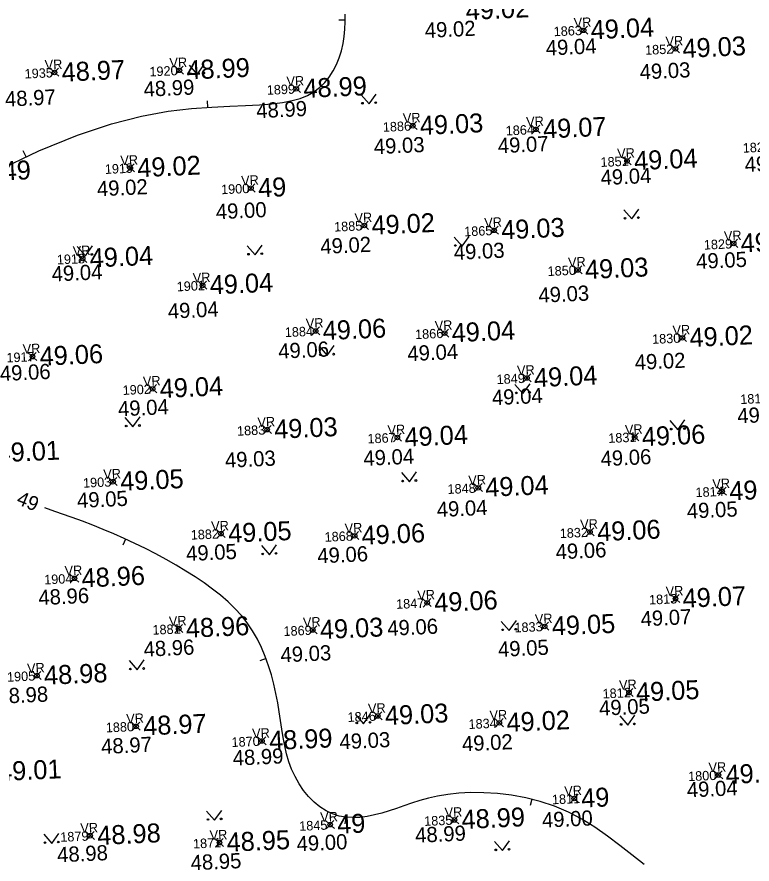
# Model space of a CAD drawing. Extents: x 641142 to 641451, y 6456033 to 6456526.
# Drawn here: x 641261.5 to 641300.27, y 6456321.19 to 6456365.85 of the extents above; entities that cross this region are included whole.
import ezdxf

# ---------------------------------------------------------------- set-up
doc = ezdxf.new("R2010")
doc.units = 0
for name, color, linetype in [('KIHT_31', 7, 'Continuous'), ('KIHT_41', 7, 'Continuous'), ('KIHT_49', 7, 'Continuous'), ('KIHT_54', 7, 'Continuous'), ('KIHT_59', 7, 'Continuous'), ('KIHT_62', 7, 'Continuous')]:
    doc.layers.add(name, color=color, linetype=linetype)

# ---------------------------------------------------------------- blocks, each defined once
blk = doc.blocks.new('1')
at = {"layer": 'KIHT_31'}
blk.add_line((0, 0), (0, 0.35), dxfattribs=at)
blk = doc.blocks.new('VMURU_')
at = {"layer": 'KIHT_41'}
for p, q in [((-0.403, 0.505), (0, 0)), ((0, 0), (0.397, 0.505))]:
    blk.add_line(p, q, dxfattribs=at)
for centre, radius in [((-0.353, 0.055), 0.0428), ((0.347, 0.055), 0.0452)]:
    blk.add_circle(centre, radius, dxfattribs=at)

msp = doc.modelspace()

# ---------------------------------------------------------------- linework, layer by layer
at = {"layer": 'KIHT_31'}
for points in [[(641260.376, 6456357.707), (641262.658, 6456358.79), (641264.689, 6456359.61), (641266.489, 6456360.206), (641268.078, 6456360.615), (641269.476, 6456360.875), (641270.703, 6456361.023), (641271.781, 6456361.098), (641272.729, 6456361.138), (641273.565, 6456361.174), (641274.302, 6456361.217), (641274.949, 6456361.272), (641275.515, 6456361.344), (641276.009, 6456361.437), (641276.442, 6456361.557), (641276.823, 6456361.708), (641277.161, 6456361.896), (641277.464, 6456362.123), (641277.735, 6456362.386), (641277.975, 6456362.68), (641278.182, 6456363), (641278.359, 6456363.341), (641278.505, 6456363.698), (641278.621, 6456364.066), (641278.708, 6456364.44), (641278.767, 6456364.817), (641278.801, 6456365.199), (641278.816, 6456365.593), (641278.815, 6456366.003)], [(641294.576, 6456321.171), (641293.939, 6456321.671), (641293.298, 6456322.174), (641292.646, 6456322.666), (641291.981, 6456323.132), (641291.296, 6456323.559), (641290.587, 6456323.934), (641289.853, 6456324.244), (641289.1, 6456324.493), (641288.341, 6456324.683), (641287.585, 6456324.82), (641286.842, 6456324.908), (641286.125, 6456324.951), (641285.443, 6456324.955), (641284.806, 6456324.922), (641284.224, 6456324.859), (641283.69, 6456324.77), (641283.199, 6456324.66), (641282.743, 6456324.536), (641282.315, 6456324.402), (641281.907, 6456324.264), (641281.513, 6456324.127), (641281.126, 6456323.998), (641280.74, 6456323.881), (641280.354, 6456323.781), (641279.971, 6456323.704), (641279.591, 6456323.654), (641279.217, 6456323.637), (641278.849, 6456323.658), (641278.49, 6456323.722), (641278.14, 6456323.834), (641277.802, 6456323.997), (641277.477, 6456324.208), (641277.17, 6456324.462), (641276.883, 6456324.753), (641276.618, 6456325.076), (641276.378, 6456325.427), (641276.167, 6456325.798), (641275.988, 6456326.187), (641275.84, 6456326.587), (641275.721, 6456326.999), (641275.624, 6456327.421), (641275.543, 6456327.855), (641275.471, 6456328.299), (641275.403, 6456328.753), (641275.332, 6456329.218), (641275.253, 6456329.693), (641275.159, 6456330.177), (641275.05, 6456330.667), (641274.921, 6456331.159), (641274.772, 6456331.647), (641274.6, 6456332.129), (641274.404, 6456332.599), (641274.182, 6456333.054), (641273.931, 6456333.489), (641273.65, 6456333.9), (641273.34, 6456334.291), (641273.001, 6456334.662), (641272.635, 6456335.017), (641272.241, 6456335.358), (641271.821, 6456335.688), (641271.376, 6456336.01), (641270.907, 6456336.326), (641270.414, 6456336.639), (641269.901, 6456336.946), (641269.372, 6456337.247), (641268.83, 6456337.541), (641268.279, 6456337.825), (641267.722, 6456338.098), (641267.163, 6456338.358), (641266.606, 6456338.604), (641266.053, 6456338.835), (641265.503, 6456339.053), (641264.955, 6456339.261), (641264.407, 6456339.461), (641263.856, 6456339.657), (641263.302, 6456339.851), (641262.978, 6456339.964)]]:
    msp.add_lwpolyline(points, dxfattribs=at)
at = {"layer": 'KIHT_54'}
for p, q in [((641291.165, 6456365.348), (641291.607, 6456364.943)), ((641291.184, 6456364.924), (641291.588, 6456365.367)), ((641296.008, 6456364.368), (641296.451, 6456363.964)), ((641296.027, 6456363.945), (641296.432, 6456364.387)), ((641263.262, 6456363.125), (641263.704, 6456362.72)), ((641263.281, 6456362.701), (641263.686, 6456363.144)), ((641269.85, 6456363.236), (641270.292, 6456362.831)), ((641269.869, 6456362.812), (641270.273, 6456363.255)), ((641276.015, 6456362.263), (641276.458, 6456361.858)), ((641276.034, 6456361.839), (641276.439, 6456362.282)), ((641282.158, 6456360.315), (641282.601, 6456359.91)), ((641282.177, 6456359.891), (641282.582, 6456360.334)), ((641288.652, 6456360.125), (641289.094, 6456359.72)), ((641288.671, 6456359.701), (641289.075, 6456360.143)), ((641267.26, 6456358.086), (641267.703, 6456357.681)), ((641267.279, 6456357.662), (641267.684, 6456358.105)), ((641293.452, 6456358.457), (641293.894, 6456358.052)), ((641293.471, 6456358.033), (641293.875, 6456358.476)), ((641273.626, 6456357.024), (641274.069, 6456356.619)), ((641273.645, 6456356.6), (641274.05, 6456357.043)), ((641279.605, 6456355.056), (641280.048, 6456354.651)), ((641279.624, 6456354.632), (641280.029, 6456355.075)), ((641286.449, 6456354.805), (641286.892, 6456354.4)), ((641286.468, 6456354.381), (641286.873, 6456354.824)), ((641299.081, 6456354.107), (641299.523, 6456353.702)), ((641299.1, 6456353.683), (641299.504, 6456354.126)), ((641264.746, 6456353.317), (641265.189, 6456352.912)), ((641264.765, 6456352.893), (641265.17, 6456353.336)), ((641290.866, 6456352.714), (641291.308, 6456352.31)), ((641290.885, 6456352.291), (641291.289, 6456352.733)), ((641271.071, 6456351.898), (641271.514, 6456351.493)), ((641271.09, 6456351.474), (641271.495, 6456351.917)), ((641277.037, 6456349.495), (641277.48, 6456349.09)), ((641277.056, 6456349.071), (641277.461, 6456349.514)), ((641283.835, 6456349.378), (641284.278, 6456348.973)), ((641283.854, 6456348.954), (641284.259, 6456349.397)), ((641296.376, 6456349.135), (641296.818, 6456348.731)), ((641296.395, 6456348.712), (641296.8, 6456349.154)), ((641262.101, 6456348.145), (641262.544, 6456347.74)), ((641262.12, 6456347.721), (641262.525, 6456348.164)), ((641288.177, 6456347.014), (641288.62, 6456346.609)), ((641288.196, 6456346.59), (641288.601, 6456347.033)), ((641268.44, 6456346.445), (641268.883, 6456346.04)), ((641268.459, 6456346.021), (641268.864, 6456346.464)), ((641274.481, 6456344.29), (641274.924, 6456343.885)), ((641274.5, 6456343.866), (641274.905, 6456344.309)), ((641281.343, 6456343.881), (641281.786, 6456343.476)), ((641281.362, 6456343.457), (641281.767, 6456343.9)), ((641293.862, 6456343.903), (641294.305, 6456343.498)), ((641293.881, 6456343.479), (641294.286, 6456343.921)), ((641266.351, 6456341.548), (641266.794, 6456341.143)), ((641266.37, 6456341.124), (641266.775, 6456341.567)), ((641285.609, 6456341.23), (641286.052, 6456340.825)), ((641285.628, 6456340.806), (641286.033, 6456341.249)), ((641298.474, 6456341.043), (641298.917, 6456340.639)), ((641298.493, 6456340.62), (641298.898, 6456341.062)), ((641291.505, 6456338.895), (641291.948, 6456338.49)), ((641291.524, 6456338.471), (641291.929, 6456338.914)), ((641272.042, 6456338.812), (641272.485, 6456338.407)), ((641272.061, 6456338.388), (641272.466, 6456338.831)), ((641279.088, 6456338.698), (641279.531, 6456338.293)), ((641279.107, 6456338.274), (641279.512, 6456338.717)), ((641264.317, 6456336.455), (641264.76, 6456336.05)), ((641264.336, 6456336.031), (641264.741, 6456336.474)), ((641296.012, 6456335.381), (641296.454, 6456334.976)), ((641296.031, 6456334.957), (641296.435, 6456335.4)), ((641282.912, 6456335.165), (641283.355, 6456334.76)), ((641282.931, 6456334.741), (641283.336, 6456335.184)), ((641289.134, 6456333.495), (641289.538, 6456333.938)), ((641269.814, 6456333.798), (641270.257, 6456333.393)), ((641269.833, 6456333.374), (641270.238, 6456333.817)), ((641276.89, 6456333.736), (641277.333, 6456333.332)), ((641276.909, 6456333.313), (641277.314, 6456333.755)), ((641289.115, 6456333.919), (641289.557, 6456333.514)), ((641262.336, 6456331.324), (641262.778, 6456330.919)), ((641262.355, 6456330.9), (641262.759, 6456331.342)), ((641293.558, 6456330.433), (641294.001, 6456330.029)), ((641293.577, 6456330.01), (641293.982, 6456330.452)), ((641280.316, 6456329.203), (641280.758, 6456328.799)), ((641280.335, 6456328.78), (641280.74, 6456329.222)), ((641267.566, 6456328.655), (641268.009, 6456328.251)), ((641267.585, 6456328.232), (641267.99, 6456328.674)), ((641286.725, 6456328.838), (641287.168, 6456328.433)), ((641286.744, 6456328.414), (641287.149, 6456328.857)), ((641274.206, 6456327.88), (641274.649, 6456327.475)), ((641274.225, 6456327.456), (641274.63, 6456327.899)), ((641298.278, 6456326.088), (641298.721, 6456325.683)), ((641298.297, 6456325.664), (641298.702, 6456326.107)), ((641290.669, 6456324.848), (641291.112, 6456324.443)), ((641290.688, 6456324.424), (641291.093, 6456324.867)), ((641284.357, 6456323.72), (641284.799, 6456323.315)), ((641284.376, 6456323.296), (641284.78, 6456323.739)), ((641277.799, 6456323.47), (641278.242, 6456323.065)), ((641277.818, 6456323.046), (641278.223, 6456323.489)), ((641265.146, 6456322.886), (641265.589, 6456322.481)), ((641265.165, 6456322.462), (641265.57, 6456322.905)), ((641271.962, 6456322.523), (641272.405, 6456322.118)), ((641271.981, 6456322.099), (641272.386, 6456322.542))]:
    msp.add_line(p, q, dxfattribs=at)
at = {"layer": 'KIHT_59'}
for centre in [(641291.386, 6456365.145), (641296.229, 6456364.166), (641263.483, 6456362.922), (641270.071, 6456363.033), (641276.236, 6456362.06), (641282.379, 6456360.112), (641288.873, 6456359.922), (641293.673, 6456358.254), (641267.481, 6456357.884), (641273.847, 6456356.822), (641279.826, 6456354.854), (641286.67, 6456354.602), (641299.302, 6456353.905), (641264.967, 6456353.115), (641291.087, 6456352.512), (641271.293, 6456351.696), (641277.258, 6456349.292), (641284.056, 6456349.175), (641296.597, 6456348.933), (641262.323, 6456347.943), (641288.399, 6456346.812), (641268.662, 6456346.242), (641274.702, 6456344.088), (641281.565, 6456343.679), (641294.083, 6456343.7), (641266.573, 6456341.345), (641285.831, 6456341.027), (641298.696, 6456340.841), (641272.264, 6456338.61), (641279.31, 6456338.495), (641291.726, 6456338.693), (641264.538, 6456336.253), (641296.233, 6456335.179), (641283.134, 6456334.963), (641270.035, 6456333.596), (641277.111, 6456333.534), (641289.336, 6456333.717), (641262.557, 6456331.121), (641293.78, 6456330.231), (641280.537, 6456329.001), (641267.787, 6456328.453), (641286.946, 6456328.635), (641274.427, 6456327.677), (641298.5, 6456325.885), (641290.891, 6456324.646), (641278.02, 6456323.268), (641284.578, 6456323.517), (641265.367, 6456322.683), (641272.184, 6456322.32)]:
    msp.add_circle(centre, 0.12, dxfattribs=at)

# ---------------------------------------------------------------- block references
at = {"layer": 'KIHT_31'}
for p, rotation in [((641278.82, 6456365.68), 90.06787477892179), ((641271.57, 6456361.08), 3.981930848260755), ((641261.99, 6456358.47), 25.384586005417365), ((641267.23, 6456338.32), 155.03227053758866), ((641274.64, 6456332.02), 109.60653569812663), ((641288.65, 6456324.61), 165.92699373767422), ((641278.85, 6456323.66), 169.92182823208438)]:
    msp.add_blockref('1', p, dxfattribs=dict(at, rotation=rotation))
at = {"layer": 'KIHT_41', "rotation": 2.56399}
for p in [(641271.01, 6456362.82), (641280.08, 6456361.26), (641293.93, 6456355.2), (641284.98, 6456353.76), (641265.11, 6456353.26), (641274.07, 6456353.3), (641277.86, 6456348), (641288.19, 6456345.99), (641267.62, 6456344.24), (641296.36, 6456344.08), (641282.2, 6456341.34), (641274.82, 6456337.5), (641287.47, 6456333.5), (641267.84, 6456331.43), (641279.78, 6456328.59), (641293.72, 6456328.51), (641271.93, 6456323.5), (641263.34, 6456322.28), (641287.11, 6456321.9)]:
    msp.add_blockref('VMURU_', p, dxfattribs=at)

# ---------------------------------------------------------------- texts
for s, p in [(' 49.02', (641284.82, 6456365.67)), (' 49.04', (641291.41, 6456364.65)), (' 49.03', (641296.25, 6456363.67)), (' 48.97', (641263.51, 6456362.42)), (' 48.99', (641270.09, 6456362.53)), (' 48.99', (641276.26, 6456361.56)), (' 49.03', (641282.4, 6456359.61)), (' 49.07', (641288.9, 6456359.42)), (' 49.02', (641267.5, 6456357.38)), (' 49.04', (641293.7, 6456357.75)), (' 49', (641260.4, 6456357.21)), (' 49', (641273.87, 6456356.32)), (' 49.02', (641279.85, 6456354.35)), (' 49.03', (641286.69, 6456354.1)), (' 49.05', (641299.32, 6456353.41)), (' 49.04', (641264.99, 6456352.62)), (' 49.03', (641291.11, 6456352.01)), (' 49.04', (641271.32, 6456351.2)), (' 49.06', (641277.28, 6456348.79)), (' 49.04', (641284.08, 6456348.68)), (' 49.02', (641296.62, 6456348.43)), (' 49.06', (641262.35, 6456347.44)), (' 49.04', (641288.42, 6456346.31)), (' 49.04', (641268.68, 6456345.74)), (' 49.03', (641274.72, 6456343.59)), (' 49.04', (641281.59, 6456343.18)), (' 49.06', (641294.11, 6456343.2)), (' 49.01', (641260.08, 6456342.35)), (' 49.05', (641266.6, 6456340.85)), (' 49.04', (641285.85, 6456340.53)), (' 49.05', (641298.72, 6456340.34)), (' 49.06', (641291.75, 6456338.19)), (' 49.05', (641272.29, 6456338.11)), (' 49.06', (641279.33, 6456338)), (' 48.96', (641264.56, 6456335.75)), (' 49.07', (641296.26, 6456334.68)), (' 49.06', (641283.16, 6456334.46)), (' 49.05', (641289.36, 6456333.22)), (' 48.96', (641270.06, 6456333.1)), (' 49.03', (641277.13, 6456333.03)), (' 48.98', (641262.58, 6456330.62)), (' 49.05', (641293.8, 6456329.73)), (' 49.03', (641280.56, 6456328.5)), (' 48.97', (641267.81, 6456327.95)), (' 49.02', (641286.97, 6456328.14)), (' 48.99', (641274.45, 6456327.18)), (' 49.01', (641260.16, 6456325.55)), (' 49.04', (641298.52, 6456325.39)), (' 49', (641290.91, 6456324.15)), (' 48.99', (641284.6, 6456323.02)), (' 49', (641278.04, 6456322.77)), (' 48.98', (641265.39, 6456322.18)), (' 48.95', (641272.21, 6456321.82))]:
    msp.add_text(s, height=1, rotation=2.564).set_placement(p)
at = {"layer": 'KIHT_31'}
msp.add_text('49', height=0.75, rotation=337.8039, dxfattribs=at).set_placement((641261.43, 6456340.19))
at = {"layer": 'KIHT_49'}
for p in [(641290.88, 6456365.29), (641295.72, 6456364.31), (641262.98, 6456363.07), (641269.56, 6456363.18), (641275.73, 6456362.2), (641281.87, 6456360.26), (641288.37, 6456360.07), (641293.17, 6456358.4), (641266.97, 6456358.03), (641273.34, 6456356.97), (641279.32, 6456355), (641286.16, 6456354.75), (641298.8, 6456354.05), (641264.46, 6456353.26), (641290.58, 6456352.66), (641270.79, 6456351.84), (641276.75, 6456349.44), (641283.55, 6456349.32), (641296.09, 6456349.08), (641261.82, 6456348.09), (641287.89, 6456346.96), (641268.16, 6456346.39), (641274.2, 6456344.23), (641281.06, 6456343.82), (641293.58, 6456343.84), (641266.07, 6456341.49), (641285.32, 6456341.17), (641298.19, 6456340.98), (641271.76, 6456338.75), (641291.22, 6456338.84), (641278.8, 6456338.64), (641264.03, 6456336.4), (641295.73, 6456335.32), (641282.63, 6456335.11), (641288.83, 6456333.86), (641269.53, 6456333.74), (641276.6, 6456333.68), (641262.05, 6456331.26), (641293.27, 6456330.38), (641280.03, 6456329.14), (641267.28, 6456328.6), (641286.44, 6456328.78), (641273.92, 6456327.82), (641297.99, 6456326.03), (641290.38, 6456324.79), (641284.07, 6456323.66), (641277.51, 6456323.41), (641264.86, 6456322.83), (641271.68, 6456322.46)]:
    msp.add_text('VR', height=0.5, rotation=2.564, dxfattribs=at).set_placement(p)
at = {"layer": 'KIHT_59'}
for s, p in [('49.02', (641283.03, 6456364.74)), ('49.04', (641289.41, 6456363.81)), ('49.03', (641294.36, 6456362.55)), ('48.99', (641268.2, 6456361.64)), ('48.97', (641260.89, 6456361.12)), ('48.99', (641274.14, 6456360.51)), ('49.03', (641280.34, 6456358.61)), ('49.07', (641286.88, 6456358.66)), ('49.05', (641299.9, 6456357.67)), ('49.04', (641292.3, 6456356.98)), ('49.02', (641265.74, 6456356.39)), ('49.00', (641272.01, 6456355.18)), ('49.02', (641277.52, 6456353.35)), ('49.03', (641284.56, 6456353.04)), ('49.05', (641297.34, 6456352.56)), ('49.04', (641263.35, 6456351.9)), ('49.03', (641289.02, 6456350.78)), ('49.04', (641269.48, 6456349.94)), ('49.06', (641275.3, 6456347.83)), ('49.04', (641282.11, 6456347.7)), ('49.02', (641294.1, 6456347.24)), ('49.06', (641260.62, 6456346.65)), ('49.04', (641286.57, 6456345.38)), ('49.04', (641266.85, 6456344.79)), ('49.05', (641299.51, 6456344.42)), ('49.03', (641272.49, 6456342.08)), ('49.04', (641279.79, 6456342.18)), ('49.06', (641292.3, 6456342.16)), ('49.05', (641264.69, 6456339.96)), ('49.04', (641283.66, 6456339.48)), ('49.05', (641296.85, 6456339.4)), ('49.05', (641270.44, 6456337.16)), ('49.06', (641277.36, 6456337.04)), ('49.06', (641289.93, 6456337.25)), ('48.96', (641262.65, 6456334.84)), ('49.07', (641294.41, 6456333.72)), ('49.06', (641281.05, 6456333.22)), ('48.96', (641268.2, 6456332.12)), ('49.03', (641275.42, 6456331.82)), ('49.05', (641286.89, 6456332.11)), ('48.98', (641260.49, 6456329.64)), ('49.05', (641292.22, 6456329.01)), ('49.03', (641278.53, 6456327.24)), ('48.97', (641265.96, 6456326.99)), ('49.02', (641284.99, 6456327.13)), ('48.99', (641272.9, 6456326.38)), ('49.04', (641296.85, 6456324.7)), ('49.00', (641289.21, 6456323.11)), ('48.99', (641282.52, 6456322.31)), ('49.00', (641276.27, 6456321.86)), ('48.98', (641263.64, 6456321.28)), ('48.95', (641270.68, 6456320.86))]:
    msp.add_text(s, height=0.8, rotation=2.564, dxfattribs=at).set_placement(p)
at = {"layer": 'KIHT_62'}
for s, p in [('1863', (641289.82, 6456364.83)), ('1852', (641294.64, 6456363.85)), ('1935', (641261.92, 6456362.6)), ('1920', (641268.5, 6456362.71)), ('1899', (641274.69, 6456361.74)), ('1886', (641280.81, 6456359.79)), ('1864', (641287.29, 6456359.6)), ('1828', (641299.79, 6456358.69)), ('1851', (641292.29, 6456357.94)), ('1919', (641266.15, 6456357.57)), ('1900', (641272.28, 6456356.5)), ('1885', (641278.24, 6456354.53)), ('1865', (641285.1, 6456354.28)), ('1829', (641297.74, 6456353.58)), ('1918', (641263.62, 6456352.8)), ('1850', (641289.5, 6456352.19)), ('1901', (641269.94, 6456351.38)), ('1884', (641275.64, 6456348.97)), ('1866', (641282.51, 6456348.86)), ('1830', (641295.01, 6456348.61)), ('1917', (641260.96, 6456347.63)), ('1849', (641286.81, 6456346.49)), ('1902', (641267.09, 6456345.92)), ('1815', (641299.66, 6456345.44)), ('1883', (641273.12, 6456343.77)), ('1867', (641280, 6456343.36)), ('1831', (641292.7, 6456343.39)), ('1903', (641265, 6456341.03)), ('1848', (641284.22, 6456340.7)), ('1814', (641297.3, 6456340.53)), ('1882', (641270.68, 6456338.29)), ('1832', (641290.14, 6456338.37)), ('1868', (641277.74, 6456338.18)), ('1904', (641262.95, 6456335.93)), ('1813', (641294.85, 6456334.87)), ('1847', (641281.51, 6456334.64)), ('1833', (641287.75, 6456333.4)), ('1881', (641268.66, 6456333.28)), ('1869', (641275.57, 6456333.21)), ('1905', (641260.99, 6456330.8)), ('1812', (641292.4, 6456329.92)), ('1846', (641278.95, 6456328.68)), ('1880', (641266.2, 6456328.13)), ('1834', (641285.33, 6456328.31)), ('1870', (641272.83, 6456327.36)), ('1800', (641296.91, 6456325.56)), ('1811', (641289.73, 6456324.34)), ('1835', (641282.99, 6456323.2)), ('1845', (641276.4, 6456322.94)), ('1879', (641263.8, 6456322.36)), ('1871', (641270.8, 6456322.01))]:
    msp.add_text(s, height=0.5, rotation=2.564, dxfattribs=at).set_placement(p)

doc.saveas('drawing.dxf')
